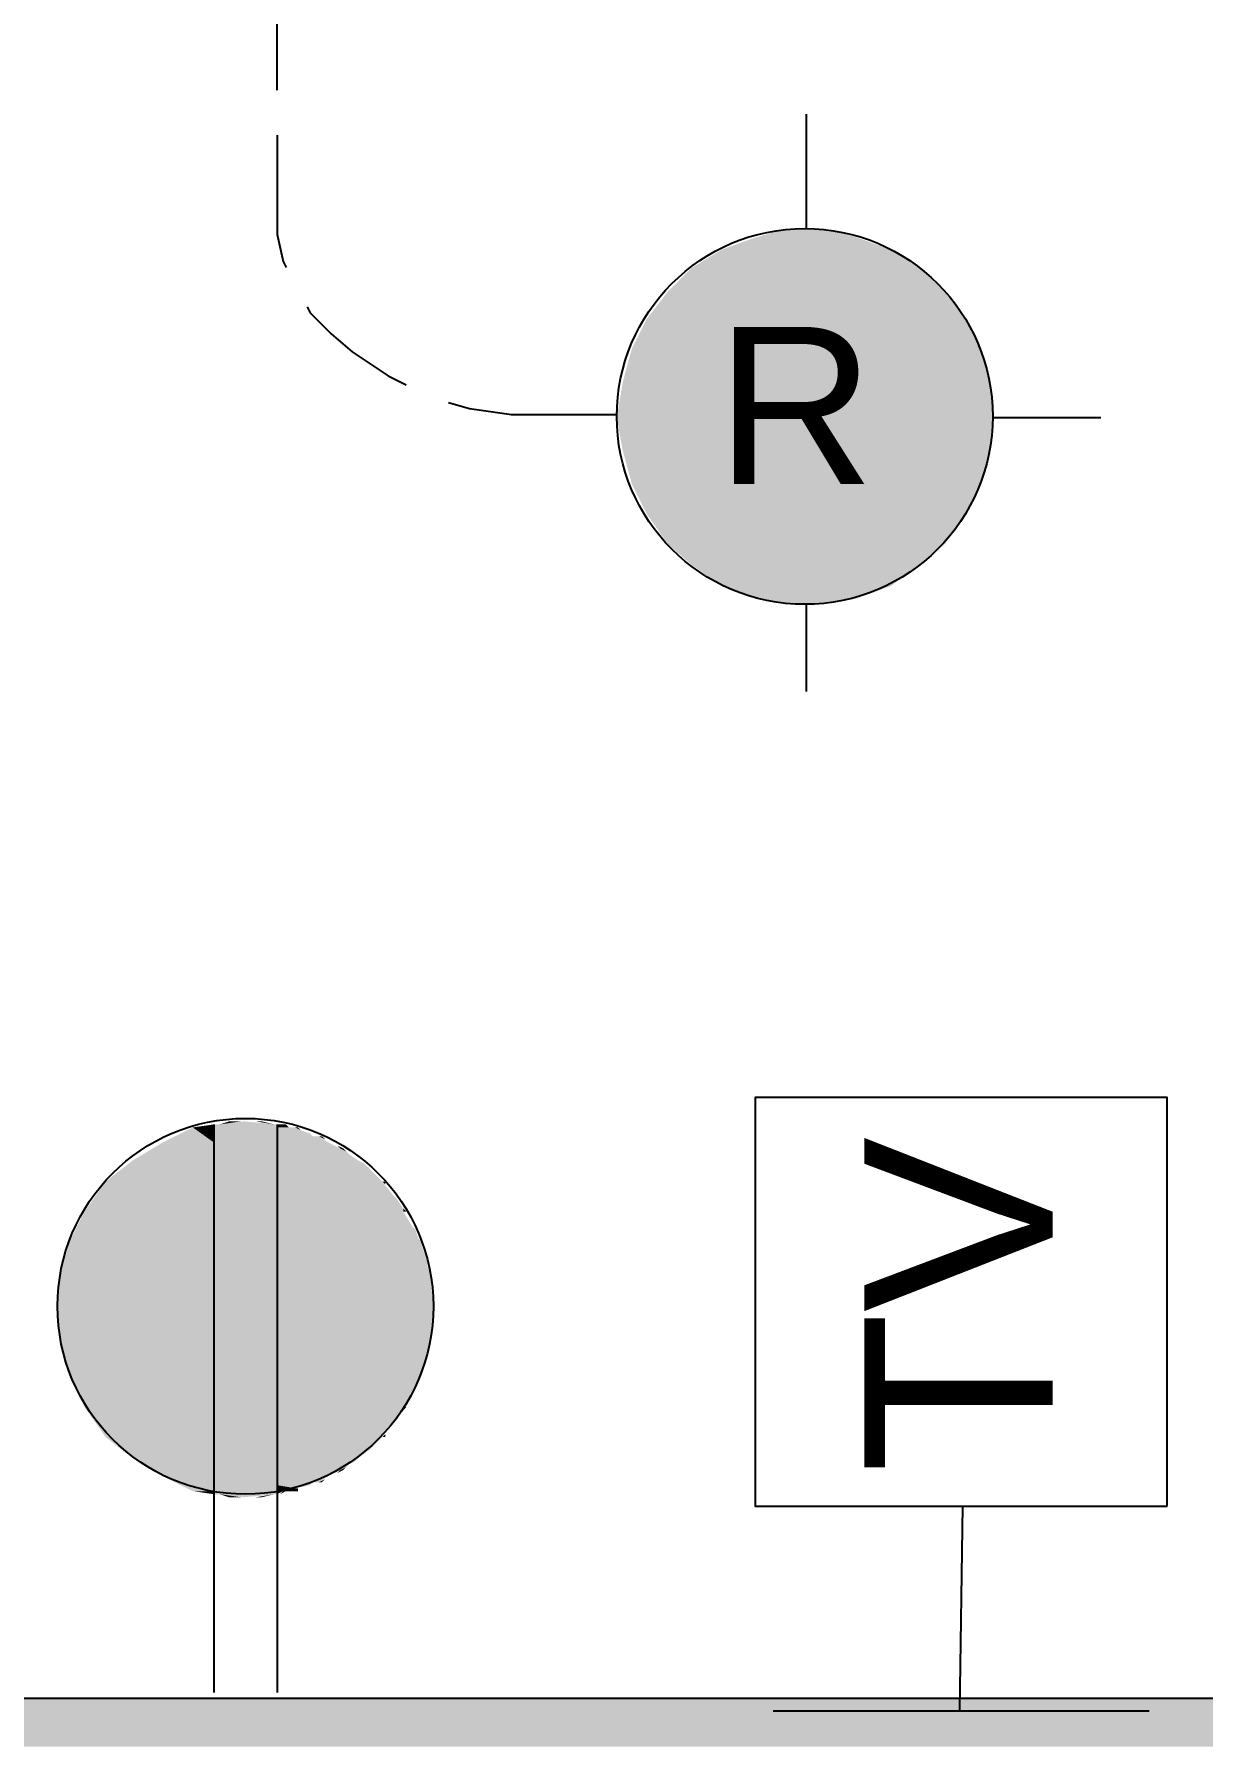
# Model space of a CAD drawing. Header units: millimetres. Extents: x -6528 to 8477, y -4350 to 6937.
# Drawn here: x 297 to 769, y 1914 to 2606 of the extents above; entities that cross this region are included whole.
import ezdxf

# ---------------------------------------------------------------- set-up
doc = ezdxf.new("R2010")
doc.units = ezdxf.units.MM
doc.styles.add('PDF Arial', font='arial.ttf')

msp = doc.modelspace()

# ---------------------------------------------------------------- linework, layer by layer
at = {"color": 7, "lineweight": 25}
for points in [[(394.77, 2583.26), (394.77, 2612.41), (394.77, 2837.15)], [(608.57, 2573.54), (608.57, 2527.38)], [(394.77, 2565.03), (394.77, 2537.09), (394.77, 2524.95), (397.2, 2514.01), (398.41, 2511.58)], [(406.91, 2495.79), (408.13, 2493.36), (416.63, 2484.86), (425.14, 2477.57), (439.71, 2467.85), (447, 2464.21)], [(532.04, 2452.06), (489.52, 2452.06), (472.51, 2454.49), (464.01, 2456.92)], [(727.62, 2450.85), (683.88, 2450.85)], [(608.57, 2375.53), (608.57, 2340.3)], [(369.26, 2165.37), (369.26, 1935.78)], [(394.77, 2165.37), (394.77, 1935.78)], [(3251.93, 2008.66), (3251.93, 1933.35), (-32.84, 1933.35)], [(671.74, 2011.09), (670.52, 1928.49)], [(595.2, 1928.49), (747.05, 1928.49)]]:
    msp.add_lwpolyline(points, dxfattribs=at)
msp.add_lwpolyline([(754.34, 2011.09), (754.34, 2176.3), (587.92, 2176.3), (587.92, 2011.09)], close=True, dxfattribs=at)
for centre in [(607.96, 2451.45), (382.01, 2091.88)]:
    msp.add_circle(centre, 75.92, dxfattribs=at)
at = {"color": 2, "transparency": 33554559}
for points in [[(601.28, 2527.38), (629.22, 2523.73), (587.92, 2523.73)], [(615.86, 2527.38), (601.28, 2527.38), (629.22, 2523.73)], [(574.55, 2518.87), (654.73, 2511.58), (562.41, 2511.58)], [(587.92, 2523.73), (642.58, 2518.87), (574.55, 2518.87)], [(642.58, 2518.87), (574.55, 2518.87), (654.73, 2511.58)], [(629.22, 2523.73), (587.92, 2523.73), (642.58, 2518.87)], [(562.41, 2511.58), (664.45, 2501.87), (552.69, 2501.87)], [(654.73, 2511.58), (562.41, 2511.58), (664.45, 2501.87)], [(552.69, 2501.87), (672.95, 2490.93), (544.18, 2490.93)], [(664.45, 2501.87), (552.69, 2501.87), (672.95, 2490.93)], [(544.18, 2490.93), (679.02, 2478.79), (538.11, 2478.79)], [(672.95, 2490.93), (544.18, 2490.93), (679.02, 2478.79)], [(538.11, 2478.79), (682.67, 2465.42), (534.47, 2465.42)], [(679.02, 2478.79), (538.11, 2478.79), (682.67, 2465.42)], [(534.47, 2465.42), (683.88, 2450.85), (532.04, 2450.85)], [(682.67, 2465.42), (534.47, 2465.42), (683.88, 2450.85)], [(683.88, 2450.85), (532.04, 2450.85), (682.67, 2437.48)], [(532.04, 2450.85), (682.67, 2437.48), (534.47, 2437.48)], [(682.67, 2437.48), (534.47, 2437.48), (679.02, 2424.12)], [(534.47, 2437.48), (679.02, 2424.12), (538.11, 2424.12)], [(679.02, 2424.12), (538.11, 2424.12), (672.95, 2411.97)], [(538.11, 2424.12), (672.95, 2411.97), (544.18, 2411.97)], [(672.95, 2411.97), (544.18, 2411.97), (664.45, 2399.82)], [(544.18, 2411.97), (664.45, 2399.82), (552.69, 2399.82)], [(664.45, 2399.82), (552.69, 2399.82), (654.73, 2391.32)], [(552.69, 2399.82), (654.73, 2391.32), (562.41, 2391.32)], [(654.73, 2391.32), (562.41, 2391.32), (642.58, 2382.82)], [(562.41, 2391.32), (642.58, 2382.82), (574.55, 2382.82)], [(642.58, 2382.82), (574.55, 2382.82), (629.22, 2377.96)], [(574.55, 2382.82), (629.22, 2377.96), (587.92, 2377.96)], [(629.22, 2377.96), (587.92, 2377.96), (615.86, 2375.53)], [(587.92, 2377.96), (615.86, 2375.53), (601.28, 2375.53)]]:
    msp.add_solid(points, dxfattribs=at)
at = {"color": 5, "transparency": 33554559}
for points in [[(381.4, 2166.59), (394.77, 2165.37), (370.47, 2165.37)], [(375.33, 2166.59), (380.19, 2166.59), (371.68, 2165.37)], [(383.83, 2166.59), (386.26, 2166.59), (380.19, 2166.59)], [(388.69, 2166.59), (386.26, 2166.59), (393.55, 2165.37)], [(386.26, 2166.59), (393.55, 2165.37), (393.55, 2165.37)], [(360.75, 2164.16), (369.26, 2158.08), (348.6, 2158.08)], [(369.26, 2165.37), (369.26, 2164.16), (360.75, 2164.16)], [(369.26, 2164.16), (360.75, 2164.16), (369.26, 2158.08)], [(370.47, 2165.37), (369.26, 2165.37), (369.26, 2165.37)], [(369.26, 2165.37), (370.47, 2165.37), (370.47, 2165.37)], [(394.77, 2165.37), (370.47, 2165.37), (369.26, 2165.37)], [(394.77, 2165.37), (369.26, 2165.37), (394.77, 2015.95)], [(369.26, 2165.37), (394.77, 2015.95), (369.26, 2015.95)], [(371.68, 2165.37), (370.47, 2165.37), (370.47, 2165.37)], [(370.47, 2165.37), (371.68, 2165.37), (371.68, 2165.37)], [(370.47, 2165.37), (394.77, 2165.37), (394.77, 2165.37)], [(393.55, 2165.37), (394.77, 2165.37), (394.77, 2165.37)], [(394.77, 2165.37), (395.98, 2165.37), (395.98, 2165.37)], [(395.98, 2165.37), (395.98, 2165.37), (394.77, 2165.37)], [(394.77, 2165.37), (395.98, 2165.37), (395.98, 2165.37)], [(395.98, 2165.37), (395.98, 2165.37), (394.77, 2165.37)], [(394.77, 2165.37), (397.2, 2165.37), (397.2, 2165.37)], [(397.2, 2165.37), (397.2, 2165.37), (394.77, 2165.37)], [(397.2, 2165.37), (394.77, 2165.37), (398.41, 2164.16)], [(394.77, 2165.37), (398.41, 2164.16), (394.77, 2164.16)], [(402.05, 2164.16), (402.05, 2164.16), (394.77, 2164.16)], [(402.05, 2164.16), (394.77, 2164.16), (398.41, 2164.16)], [(402.05, 2164.16), (394.77, 2164.16), (404.48, 2162.94)], [(394.77, 2164.16), (404.48, 2162.94), (394.77, 2162.94)], [(404.48, 2162.94), (394.77, 2162.94), (408.13, 2161.73)], [(394.77, 2162.94), (408.13, 2161.73), (394.77, 2161.73)], [(408.13, 2161.73), (394.77, 2161.73), (409.34, 2160.51)], [(394.77, 2161.73), (409.34, 2160.51), (394.77, 2160.51)], [(411.77, 2160.51), (411.77, 2160.51), (394.77, 2160.51)], [(411.77, 2160.51), (394.77, 2160.51), (409.34, 2160.51)], [(394.77, 2160.51), (411.77, 2160.51), (411.77, 2160.51)], [(411.77, 2160.51), (411.77, 2160.51), (394.77, 2160.51)], [(411.77, 2160.51), (394.77, 2160.51), (415.42, 2158.08)], [(394.77, 2160.51), (415.42, 2158.08), (394.77, 2158.08)], [(395.98, 2165.37), (398.41, 2165.37), (397.2, 2165.37)], [(397.2, 2165.37), (398.41, 2164.16), (399.62, 2164.16)], [(397.2, 2165.37), (398.41, 2165.37), (399.62, 2164.16)], [(398.41, 2164.16), (399.62, 2164.16), (400.84, 2164.16)], [(400.84, 2164.16), (403.27, 2164.16), (402.05, 2164.16)], [(403.27, 2164.16), (403.27, 2164.16), (402.05, 2164.16)], [(402.05, 2164.16), (403.27, 2164.16), (404.48, 2162.94)], [(404.48, 2162.94), (406.91, 2161.73), (406.91, 2161.73)], [(406.91, 2161.73), (408.13, 2161.73), (408.13, 2161.73)], [(408.13, 2161.73), (408.13, 2161.73), (406.91, 2161.73)], [(408.13, 2161.73), (409.34, 2160.51), (409.34, 2160.51)], [(409.34, 2160.51), (411.77, 2160.51), (411.77, 2160.51)], [(412.99, 2160.51), (412.99, 2160.51), (411.77, 2160.51)], [(411.77, 2160.51), (412.99, 2160.51), (414.2, 2159.3)], [(414.2, 2159.3), (415.42, 2158.08), (415.42, 2158.08)], [(348.6, 2158.08), (369.26, 2150.79), (336.46, 2150.79)], [(369.26, 2158.08), (348.6, 2158.08), (369.26, 2150.79)], [(394.77, 2158.08), (415.42, 2158.08), (415.42, 2158.08)], [(415.42, 2158.08), (415.42, 2158.08), (394.77, 2158.08)], [(415.42, 2158.08), (394.77, 2158.08), (420.28, 2155.65)], [(394.77, 2158.08), (420.28, 2155.65), (394.77, 2155.65)], [(420.28, 2155.65), (394.77, 2155.65), (422.71, 2154.44)], [(394.77, 2155.65), (422.71, 2154.44), (394.77, 2154.44)], [(422.71, 2154.44), (394.77, 2154.44), (423.92, 2153.22)], [(394.77, 2154.44), (423.92, 2153.22), (394.77, 2153.22)], [(423.92, 2153.22), (394.77, 2153.22), (427.56, 2150.79)], [(394.77, 2153.22), (427.56, 2150.79), (394.77, 2150.79)], [(415.42, 2158.08), (417.85, 2158.08), (417.85, 2158.08)], [(417.85, 2158.08), (419.06, 2156.87), (419.06, 2156.87)], [(419.06, 2156.87), (420.28, 2155.65), (421.49, 2155.65)], [(419.06, 2156.87), (421.49, 2155.65), (421.49, 2155.65)], [(420.28, 2155.65), (421.49, 2155.65), (422.71, 2154.44)], [(422.71, 2154.44), (423.92, 2153.22), (423.92, 2153.22)], [(423.92, 2153.22), (425.14, 2153.22), (425.14, 2153.22)], [(425.14, 2153.22), (425.14, 2153.22), (423.92, 2153.22)], [(425.14, 2153.22), (426.35, 2152.01), (426.35, 2152.01)], [(426.35, 2152.01), (427.56, 2150.79), (427.56, 2150.79)], [(336.46, 2150.79), (369.26, 2142.29), (325.52, 2142.29)], [(369.26, 2150.79), (336.46, 2150.79), (369.26, 2142.29)], [(394.77, 2150.79), (427.56, 2150.79), (427.56, 2150.79)], [(427.56, 2150.79), (427.56, 2150.79), (394.77, 2150.79)], [(427.56, 2150.79), (394.77, 2150.79), (429.99, 2149.58)], [(394.77, 2150.79), (429.99, 2149.58), (394.77, 2149.58)], [(429.99, 2149.58), (394.77, 2149.58), (432.42, 2147.15)], [(394.77, 2149.58), (432.42, 2147.15), (394.77, 2147.15)], [(432.42, 2147.15), (394.77, 2147.15), (434.85, 2144.72)], [(394.77, 2147.15), (434.85, 2144.72), (394.77, 2144.72)], [(427.56, 2150.79), (428.78, 2149.58), (428.78, 2149.58)], [(428.78, 2149.58), (429.99, 2149.58), (429.99, 2149.58)], [(429.99, 2149.58), (432.42, 2147.15), (432.42, 2147.15)], [(432.42, 2147.15), (432.42, 2147.15), (429.99, 2149.58)], [(432.42, 2147.15), (433.64, 2145.93), (433.64, 2145.93)], [(433.64, 2145.93), (434.85, 2144.72), (434.85, 2144.72)], [(325.52, 2142.29), (369.26, 2130.14), (317.02, 2130.14)], [(369.26, 2142.29), (325.52, 2142.29), (369.26, 2130.14)], [(434.85, 2144.72), (394.77, 2144.72), (436.07, 2143.51)], [(394.77, 2144.72), (436.07, 2143.51), (394.77, 2143.51)], [(436.07, 2143.51), (394.77, 2143.51), (437.28, 2142.29)], [(394.77, 2143.51), (437.28, 2142.29), (394.77, 2142.29)], [(394.77, 2142.29), (437.28, 2142.29), (437.28, 2142.29)], [(437.28, 2142.29), (394.77, 2142.29), (442.14, 2136.22)], [(394.77, 2142.29), (442.14, 2136.22), (394.77, 2136.22)], [(434.85, 2144.72), (436.07, 2143.51), (436.07, 2143.51)], [(436.07, 2143.51), (436.07, 2143.51), (434.85, 2144.72)], [(436.07, 2143.51), (437.28, 2142.29), (437.28, 2142.29)], [(437.28, 2142.29), (438.5, 2142.29), (438.5, 2142.29)], [(438.5, 2142.29), (438.5, 2142.29), (437.28, 2142.29)], [(437.28, 2142.29), (438.5, 2142.29), (438.5, 2141.08)], [(438.5, 2141.08), (439.71, 2139.86), (439.71, 2139.86)], [(439.71, 2139.86), (442.14, 2136.22), (442.14, 2136.22)], [(442.14, 2136.22), (442.14, 2136.22), (439.71, 2139.86)], [(442.14, 2136.22), (394.77, 2136.22), (443.36, 2135)], [(394.77, 2136.22), (443.36, 2135), (394.77, 2135)], [(394.77, 2135), (443.36, 2135), (443.36, 2135)], [(443.36, 2135), (394.77, 2135), (445.79, 2131.36)], [(394.77, 2135), (445.79, 2131.36), (394.77, 2131.36)], [(445.79, 2131.36), (394.77, 2131.36), (445.79, 2130.14)], [(394.77, 2131.36), (445.79, 2130.14), (394.77, 2130.14)], [(442.14, 2136.22), (443.36, 2135), (443.36, 2135)], [(443.36, 2135), (445.79, 2132.57), (445.79, 2132.57)], [(445.79, 2132.57), (445.79, 2132.57), (443.36, 2135)], [(445.79, 2132.57), (445.79, 2131.36), (445.79, 2131.36)], [(445.79, 2131.36), (447, 2130.14), (445.79, 2130.14)], [(317.02, 2130.14), (369.26, 2117.99), (310.95, 2117.99)], [(369.26, 2130.14), (317.02, 2130.14), (369.26, 2117.99)], [(445.79, 2130.14), (394.77, 2130.14), (449.43, 2124.07)], [(394.77, 2130.14), (449.43, 2124.07), (394.77, 2124.07)], [(445.79, 2130.14), (447, 2130.14), (447, 2130.14)], [(447, 2130.14), (447, 2130.14), (445.79, 2130.14)], [(447, 2130.14), (447, 2128.93), (447, 2128.93)], [(447, 2128.93), (449.43, 2124.07), (449.43, 2124.07)], [(449.43, 2124.07), (449.43, 2124.07), (447, 2128.93)], [(310.95, 2117.99), (369.26, 2104.63), (307.3, 2104.63)], [(369.26, 2117.99), (310.95, 2117.99), (369.26, 2104.63)], [(449.43, 2124.07), (394.77, 2124.07), (450.65, 2122.85)], [(394.77, 2124.07), (450.65, 2122.85), (394.77, 2122.85)], [(394.77, 2122.85), (450.65, 2122.85), (450.65, 2122.85)], [(450.65, 2122.85), (394.77, 2122.85), (451.86, 2119.21)], [(394.77, 2122.85), (451.86, 2119.21), (394.77, 2119.21)], [(394.77, 2119.21), (451.86, 2119.21), (451.86, 2119.21)], [(451.86, 2119.21), (451.86, 2119.21), (394.77, 2119.21)], [(451.86, 2119.21), (394.77, 2119.21), (453.08, 2117.99)], [(394.77, 2119.21), (453.08, 2117.99), (394.77, 2117.99)], [(453.08, 2117.99), (394.77, 2117.99), (453.08, 2116.78)], [(394.77, 2117.99), (453.08, 2116.78), (394.77, 2116.78)], [(449.43, 2124.07), (450.65, 2122.85), (450.65, 2122.85)], [(450.65, 2122.85), (451.86, 2119.21), (451.86, 2119.21)], [(451.86, 2119.21), (451.86, 2119.21), (450.65, 2122.85)], [(451.86, 2119.21), (453.08, 2119.21), (453.08, 2119.21)], [(453.08, 2119.21), (453.08, 2117.99), (453.08, 2117.99)], [(453.08, 2117.99), (453.08, 2116.78), (453.08, 2116.78)], [(453.08, 2116.78), (394.77, 2116.78), (455.5, 2109.49)], [(394.77, 2116.78), (455.5, 2109.49), (394.77, 2109.49)], [(453.08, 2116.78), (455.5, 2109.49), (455.5, 2109.49)], [(455.5, 2109.49), (455.5, 2109.49), (453.08, 2116.78)], [(307.3, 2104.63), (369.26, 2091.27), (306.09, 2091.27)], [(369.26, 2104.63), (307.3, 2104.63), (369.26, 2091.27)], [(394.77, 2109.49), (455.5, 2109.49), (455.5, 2109.49)], [(455.5, 2109.49), (455.5, 2109.49), (394.77, 2109.49)], [(455.5, 2109.49), (394.77, 2109.49), (455.5, 2108.28)], [(394.77, 2109.49), (455.5, 2108.28), (394.77, 2108.28)], [(455.5, 2108.28), (394.77, 2108.28), (456.72, 2104.63)], [(394.77, 2108.28), (456.72, 2104.63), (394.77, 2104.63)], [(394.77, 2104.63), (456.72, 2104.63), (456.72, 2104.63)], [(456.72, 2104.63), (456.72, 2104.63), (394.77, 2104.63)], [(456.72, 2104.63), (394.77, 2104.63), (457.93, 2091.27)], [(394.77, 2104.63), (457.93, 2091.27), (394.77, 2091.27)], [(455.5, 2109.49), (455.5, 2108.28), (455.5, 2108.28)], [(455.5, 2108.28), (456.72, 2105.85), (456.72, 2105.85)], [(456.72, 2105.85), (456.72, 2105.85), (455.5, 2108.28)], [(456.72, 2105.85), (456.72, 2104.63), (456.72, 2104.63)], [(456.72, 2104.63), (456.72, 2103.42), (456.72, 2103.42)], [(456.72, 2103.42), (457.93, 2091.27), (457.93, 2091.27)], [(369.26, 2091.27), (306.09, 2091.27), (369.26, 2076.69)], [(306.09, 2091.27), (369.26, 2076.69), (307.3, 2076.69)], [(457.93, 2091.27), (394.77, 2091.27), (456.72, 2076.69)], [(394.77, 2091.27), (456.72, 2076.69), (394.77, 2076.69)], [(457.93, 2091.27), (456.72, 2077.91), (456.72, 2077.91)], [(369.26, 2076.69), (307.3, 2076.69), (369.26, 2063.33)], [(307.3, 2076.69), (369.26, 2063.33), (310.95, 2063.33)], [(394.77, 2076.69), (456.72, 2076.69), (456.72, 2076.69)], [(456.72, 2076.69), (456.72, 2076.69), (394.77, 2076.69)], [(394.77, 2076.69), (456.72, 2076.69), (456.72, 2076.69)], [(456.72, 2076.69), (394.77, 2076.69), (455.5, 2073.05)], [(394.77, 2076.69), (455.5, 2073.05), (394.77, 2073.05)], [(456.72, 2076.69), (455.5, 2073.05), (455.5, 2073.05)], [(455.5, 2073.05), (455.5, 2073.05), (456.72, 2076.69)], [(456.72, 2077.91), (456.72, 2076.69), (456.72, 2076.69)], [(455.5, 2073.05), (394.77, 2073.05), (455.5, 2071.83)], [(394.77, 2073.05), (455.5, 2071.83), (394.77, 2071.83)], [(394.77, 2071.83), (455.5, 2071.83), (455.5, 2071.83)], [(455.5, 2071.83), (394.77, 2071.83), (453.08, 2063.33)], [(394.77, 2071.83), (453.08, 2063.33), (394.77, 2063.33)], [(455.5, 2071.83), (453.08, 2064.54), (453.08, 2064.54)], [(453.08, 2064.54), (453.08, 2064.54), (455.5, 2071.83)], [(455.5, 2073.05), (455.5, 2071.83), (455.5, 2071.83)], [(369.26, 2063.33), (310.95, 2063.33), (369.26, 2051.18)], [(310.95, 2063.33), (369.26, 2051.18), (317.02, 2051.18)], [(453.08, 2063.33), (394.77, 2063.33), (451.86, 2062.11)], [(394.77, 2063.33), (451.86, 2062.11), (394.77, 2062.11)], [(451.86, 2062.11), (394.77, 2062.11), (450.65, 2058.47)], [(394.77, 2062.11), (450.65, 2058.47), (394.77, 2058.47)], [(451.86, 2062.11), (450.65, 2058.47), (450.65, 2058.47)], [(450.65, 2058.47), (450.65, 2058.47), (451.86, 2062.11)], [(453.08, 2062.11), (451.86, 2062.11), (451.86, 2062.11)], [(453.08, 2064.54), (453.08, 2063.33), (453.08, 2063.33)], [(453.08, 2063.33), (453.08, 2062.11), (453.08, 2062.11)], [(394.77, 2058.47), (450.65, 2058.47), (450.65, 2058.47)], [(450.65, 2058.47), (450.65, 2058.47), (394.77, 2058.47)], [(450.65, 2058.47), (394.77, 2058.47), (449.43, 2057.26)], [(394.77, 2058.47), (449.43, 2057.26), (394.77, 2057.26)], [(449.43, 2057.26), (394.77, 2057.26), (445.79, 2051.18)], [(394.77, 2057.26), (445.79, 2051.18), (394.77, 2051.18)], [(449.43, 2057.26), (447, 2052.4), (447, 2052.4)], [(447, 2052.4), (447, 2052.4), (449.43, 2057.26)], [(450.65, 2058.47), (449.43, 2057.26), (449.43, 2057.26)], [(369.26, 2051.18), (317.02, 2051.18), (369.26, 2039.03)], [(317.02, 2051.18), (369.26, 2039.03), (325.52, 2039.03)], [(445.79, 2051.18), (394.77, 2051.18), (445.79, 2049.97)], [(394.77, 2051.18), (445.79, 2049.97), (394.77, 2049.97)], [(445.79, 2049.97), (394.77, 2049.97), (443.36, 2046.32)], [(394.77, 2049.97), (443.36, 2046.32), (394.77, 2046.32)], [(445.79, 2048.75), (443.36, 2046.32), (443.36, 2046.32)], [(443.36, 2046.32), (443.36, 2046.32), (445.79, 2048.75)], [(447, 2051.18), (445.79, 2051.18), (445.79, 2051.18)], [(447, 2051.18), (447, 2051.18), (445.79, 2051.18)], [(445.79, 2051.18), (447, 2051.18), (445.79, 2049.97)], [(445.79, 2049.97), (445.79, 2048.75), (445.79, 2048.75)], [(447, 2052.4), (447, 2051.18), (447, 2051.18)], [(394.77, 2046.32), (443.36, 2046.32), (443.36, 2046.32)], [(443.36, 2046.32), (443.36, 2046.32), (394.77, 2046.32)], [(443.36, 2046.32), (394.77, 2046.32), (442.14, 2045.11)], [(394.77, 2046.32), (442.14, 2045.11), (394.77, 2045.11)], [(442.14, 2045.11), (394.77, 2045.11), (437.28, 2039.03)], [(394.77, 2045.11), (437.28, 2039.03), (394.77, 2039.03)], [(439.71, 2041.46), (438.5, 2040.25), (438.5, 2040.25)], [(442.14, 2045.11), (439.71, 2041.46), (439.71, 2041.46)], [(439.71, 2041.46), (439.71, 2041.46), (442.14, 2045.11)], [(443.36, 2046.32), (442.14, 2045.11), (442.14, 2045.11)], [(369.26, 2039.03), (325.52, 2039.03), (369.26, 2030.53)], [(325.52, 2039.03), (369.26, 2030.53), (336.46, 2030.53)], [(394.77, 2039.03), (437.28, 2039.03), (437.28, 2039.03)], [(437.28, 2039.03), (437.28, 2039.03), (394.77, 2039.03)], [(437.28, 2039.03), (394.77, 2039.03), (434.85, 2036.6)], [(394.77, 2039.03), (434.85, 2036.6), (394.77, 2036.6)], [(434.85, 2036.6), (394.77, 2036.6), (433.64, 2035.39)], [(394.77, 2036.6), (433.64, 2035.39), (394.77, 2035.39)], [(433.64, 2035.39), (394.77, 2035.39), (432.42, 2034.17)], [(394.77, 2035.39), (432.42, 2034.17), (394.77, 2034.17)], [(433.64, 2035.39), (432.42, 2034.17), (432.42, 2034.17)], [(434.85, 2036.6), (433.64, 2035.39), (433.64, 2035.39)], [(436.07, 2037.82), (434.85, 2036.6), (434.85, 2036.6)], [(434.85, 2036.6), (434.85, 2036.6), (436.07, 2037.82)], [(437.28, 2039.03), (436.07, 2037.82), (436.07, 2037.82)], [(438.5, 2040.25), (438.5, 2039.03), (437.28, 2039.03)], [(437.28, 2039.03), (438.5, 2039.03), (438.5, 2039.03)], [(438.5, 2039.03), (438.5, 2039.03), (437.28, 2039.03)], [(369.26, 2030.53), (336.46, 2030.53), (369.26, 2023.24)], [(336.46, 2030.53), (369.26, 2023.24), (348.6, 2023.24)], [(432.42, 2034.17), (394.77, 2034.17), (427.56, 2030.53)], [(394.77, 2034.17), (427.56, 2030.53), (394.77, 2030.53)], [(427.56, 2030.53), (394.77, 2030.53), (426.35, 2029.32)], [(394.77, 2030.53), (426.35, 2029.32), (394.77, 2029.32)], [(426.35, 2029.32), (394.77, 2029.32), (423.92, 2028.1)], [(394.77, 2029.32), (423.92, 2028.1), (394.77, 2028.1)], [(423.92, 2028.1), (394.77, 2028.1), (422.71, 2026.89)], [(394.77, 2028.1), (422.71, 2026.89), (394.77, 2026.89)], [(423.92, 2028.1), (422.71, 2026.89), (422.71, 2026.89)], [(425.14, 2028.1), (423.92, 2028.1), (423.92, 2028.1)], [(423.92, 2028.1), (423.92, 2028.1), (425.14, 2028.1)], [(426.35, 2029.32), (425.14, 2028.1), (425.14, 2028.1)], [(427.56, 2030.53), (426.35, 2029.32), (426.35, 2029.32)], [(428.78, 2031.75), (427.56, 2030.53), (427.56, 2030.53)], [(429.99, 2031.75), (428.78, 2031.75), (428.78, 2031.75)], [(432.42, 2034.17), (429.99, 2031.75), (429.99, 2031.75)], [(429.99, 2031.75), (429.99, 2031.75), (432.42, 2034.17)], [(369.26, 2023.24), (348.6, 2023.24), (369.26, 2017.17)], [(348.6, 2023.24), (369.26, 2017.17), (360.75, 2017.17)], [(422.71, 2026.89), (394.77, 2026.89), (420.28, 2025.67)], [(394.77, 2026.89), (420.28, 2025.67), (394.77, 2025.67)], [(420.28, 2025.67), (394.77, 2025.67), (415.42, 2023.24)], [(394.77, 2025.67), (415.42, 2023.24), (394.77, 2023.24)], [(394.77, 2023.24), (415.42, 2023.24), (415.42, 2023.24)], [(415.42, 2023.24), (415.42, 2023.24), (394.77, 2023.24)], [(415.42, 2023.24), (394.77, 2023.24), (411.77, 2020.81)], [(394.77, 2023.24), (411.77, 2020.81), (394.77, 2020.81)], [(394.77, 2020.81), (411.77, 2020.81), (411.77, 2020.81)], [(411.77, 2020.81), (411.77, 2020.81), (394.77, 2020.81)], [(409.34, 2020.81), (409.34, 2020.81), (394.77, 2020.81)], [(409.34, 2020.81), (394.77, 2020.81), (411.77, 2020.81)], [(409.34, 2020.81), (394.77, 2020.81), (408.13, 2019.6)], [(394.77, 2020.81), (408.13, 2019.6), (394.77, 2019.6)], [(409.34, 2020.81), (408.13, 2019.6), (408.13, 2019.6)], [(411.77, 2020.81), (409.34, 2020.81), (409.34, 2020.81)], [(414.2, 2022.03), (412.99, 2020.81), (411.77, 2020.81)], [(411.77, 2020.81), (412.99, 2020.81), (412.99, 2020.81)], [(415.42, 2023.24), (414.2, 2022.03), (414.2, 2022.03)], [(417.85, 2023.24), (415.42, 2023.24), (415.42, 2023.24)], [(419.06, 2024.46), (417.85, 2023.24), (417.85, 2023.24)], [(419.06, 2024.46), (419.06, 2024.46), (420.28, 2025.67)], [(419.06, 2024.46), (420.28, 2025.67), (421.49, 2025.67)], [(422.71, 2026.89), (421.49, 2025.67), (420.28, 2025.67)], [(369.26, 2015.95), (369.26, 2015.95), (360.75, 2017.17)], [(369.26, 2015.95), (360.75, 2017.17), (369.26, 2017.17)], [(369.26, 2015.95), (370.47, 2015.95), (370.47, 2015.95)], [(370.47, 2015.95), (370.47, 2015.95), (369.26, 2015.95)], [(371.68, 2015.95), (370.47, 2015.95), (369.26, 2015.95)], [(370.47, 2015.95), (369.26, 2015.95), (371.68, 2015.95)], [(369.26, 2015.95), (370.47, 2015.95), (394.77, 2015.95)], [(369.26, 2015.95), (394.77, 2015.95), (394.77, 2015.95)], [(371.68, 2015.95), (371.68, 2015.95), (370.47, 2015.95)], [(370.47, 2015.95), (394.77, 2015.95), (381.4, 2014.74)], [(371.68, 2015.95), (380.19, 2014.74), (375.33, 2014.74)], [(380.19, 2014.74), (386.26, 2014.74), (383.83, 2014.74)], [(393.55, 2015.95), (388.69, 2014.74), (386.26, 2014.74)], [(394.77, 2015.95), (393.55, 2015.95), (393.55, 2015.95)], [(408.13, 2019.6), (394.77, 2019.6), (402.05, 2018.38)], [(394.77, 2019.6), (402.05, 2018.38), (394.77, 2018.38)], [(402.05, 2018.38), (394.77, 2018.38), (402.05, 2017.17)], [(394.77, 2018.38), (402.05, 2017.17), (394.77, 2017.17)], [(398.41, 2017.17), (398.41, 2017.17), (394.77, 2017.17)], [(398.41, 2017.17), (394.77, 2017.17), (402.05, 2017.17)], [(397.2, 2017.17), (397.2, 2017.17), (394.77, 2017.17)], [(397.2, 2017.17), (394.77, 2017.17), (398.41, 2017.17)], [(397.2, 2017.17), (394.77, 2017.17), (394.77, 2015.95)], [(394.77, 2017.17), (394.77, 2015.95), (394.77, 2015.95)], [(394.77, 2015.95), (394.77, 2015.95), (395.98, 2015.95)], [(394.77, 2015.95), (395.98, 2015.95), (395.98, 2015.95)], [(395.98, 2015.95), (395.98, 2015.95), (394.77, 2015.95)], [(394.77, 2015.95), (395.98, 2015.95), (395.98, 2015.95)], [(397.2, 2017.17), (398.41, 2017.17), (395.98, 2015.95)], [(397.2, 2017.17), (397.2, 2017.17), (398.41, 2017.17)], [(400.84, 2017.17), (399.62, 2017.17), (398.41, 2017.17)], [(398.41, 2017.17), (399.62, 2017.17), (399.62, 2017.17)], [(402.05, 2017.17), (403.27, 2017.17), (400.84, 2017.17)], [(404.48, 2018.38), (403.27, 2018.38), (402.05, 2018.38)], [(402.05, 2018.38), (402.05, 2017.17), (403.27, 2017.17)], [(402.05, 2018.38), (403.27, 2018.38), (403.27, 2017.17)], [(406.91, 2019.6), (404.48, 2018.38), (404.48, 2018.38)], [(408.13, 2019.6), (406.91, 2019.6), (406.91, 2019.6)], [(406.91, 2019.6), (406.91, 2019.6), (408.13, 2019.6)]]:
    msp.add_solid(points, dxfattribs=at)
at = {"color": 252, "true_color": 0x959595, "transparency": 33554559}
for points in [[(-32.84, 1933.35), (3368.55, 1933.35), (3368.55, 1933.35)], [(3368.55, 1933.35), (3368.55, 1933.35), (-32.84, 1933.35)], [(-32.84, 1933.35), (3368.55, 1933.35), (3368.55, 1933.35)], [(3368.55, 1933.35), (3368.55, 1933.35), (-32.84, 1933.35)], [(3368.55, 1933.35), (-32.84, 1933.35), (3368.55, 1932.13)], [(-32.84, 1933.35), (3368.55, 1932.13), (-32.84, 1932.13)], [(-32.84, 1932.13), (3368.55, 1932.13), (3368.55, 1932.13)], [(3368.55, 1932.13), (3368.55, 1932.13), (-32.84, 1932.13)], [(-32.84, 1932.13), (3368.55, 1932.13), (3368.55, 1932.13)], [(3368.55, 1932.13), (3368.55, 1932.13), (-32.84, 1932.13)], [(3368.55, 1932.13), (-32.84, 1932.13), (3368.55, 1930.92)], [(-32.84, 1932.13), (3368.55, 1930.92), (-32.84, 1930.92)], [(-32.84, 1930.92), (3368.55, 1930.92), (3368.55, 1930.92)], [(3368.55, 1930.92), (3368.55, 1930.92), (-32.84, 1930.92)], [(-32.84, 1930.92), (3368.55, 1930.92), (3368.55, 1930.92)], [(3368.55, 1930.92), (3368.55, 1930.92), (-32.84, 1930.92)], [(3368.55, 1930.92), (-32.84, 1930.92), (3368.55, 1929.7)], [(-32.84, 1930.92), (3368.55, 1929.7), (-32.84, 1929.7)], [(-32.84, 1929.7), (3368.55, 1929.7), (3368.55, 1929.7)], [(3368.55, 1929.7), (3368.55, 1929.7), (-32.84, 1929.7)], [(3368.55, 1929.7), (-32.84, 1929.7), (3368.55, 1928.49)], [(-32.84, 1929.7), (3368.55, 1928.49), (-32.84, 1928.49)], [(3368.55, 1928.49), (-32.84, 1928.49), (3368.55, 1927.27)], [(-32.84, 1928.49), (3368.55, 1927.27), (-32.84, 1927.27)], [(-32.84, 1927.27), (3368.55, 1927.27), (3368.55, 1927.27)], [(3368.55, 1927.27), (3368.55, 1927.27), (-32.84, 1927.27)], [(3368.55, 1927.27), (-32.84, 1927.27), (3368.55, 1924.84)], [(-32.84, 1927.27), (3368.55, 1924.84), (-32.84, 1924.84)], [(-32.84, 1924.84), (3368.55, 1924.84), (3368.55, 1924.84)], [(3368.55, 1924.84), (3368.55, 1924.84), (-32.84, 1924.84)], [(3368.55, 1924.84), (-32.84, 1924.84), (3368.55, 1923.63)], [(-32.84, 1924.84), (3368.55, 1923.63), (-32.84, 1923.63)], [(3368.55, 1923.63), (-32.84, 1923.63), (3368.55, 1922.41)], [(-32.84, 1923.63), (3368.55, 1922.41), (-32.84, 1922.41)], [(-32.84, 1922.41), (3368.55, 1922.41), (3368.55, 1922.41)], [(3368.55, 1922.41), (3368.55, 1922.41), (-32.84, 1922.41)], [(3368.55, 1922.41), (-32.84, 1922.41), (3368.55, 1921.2)], [(-32.84, 1922.41), (3368.55, 1921.2), (-32.84, 1921.2)], [(3368.55, 1921.2), (-32.84, 1921.2), (3368.55, 1918.77)], [(-32.84, 1921.2), (3368.55, 1918.77), (-32.84, 1918.77)], [(-32.84, 1918.77), (3368.55, 1918.77), (3368.55, 1918.77)], [(3368.55, 1918.77), (3368.55, 1918.77), (-32.84, 1918.77)], [(3368.55, 1918.77), (-32.84, 1918.77), (3368.55, 1915.13)], [(-32.84, 1918.77), (3368.55, 1915.13), (-32.84, 1915.13)], [(-32.84, 1915.13), (3368.55, 1915.13), (3368.55, 1915.13)], [(3368.55, 1915.13), (3368.55, 1915.13), (-32.84, 1915.13)], [(3368.55, 1915.13), (-32.84, 1915.13), (3368.55, 1913.91)], [(-32.84, 1915.13), (3368.55, 1913.91), (-32.84, 1913.91)]]:
    msp.add_solid(points, dxfattribs=at)

# ---------------------------------------------------------------- texts
at = {"color": 7, "insert": (572.12, 2424.12), "char_height": 63.47, "attachment_point": 7, "style": 'PDF Arial'}
msp.add_mtext('R', dxfattribs=at)
at = {"color": 7, "insert": (708.18, 2024.46), "char_height": 76.164, "attachment_point": 7, "rotation": 90, "style": 'PDF Arial'}
msp.add_mtext('TV', dxfattribs=at)

doc.saveas('drawing.dxf')
